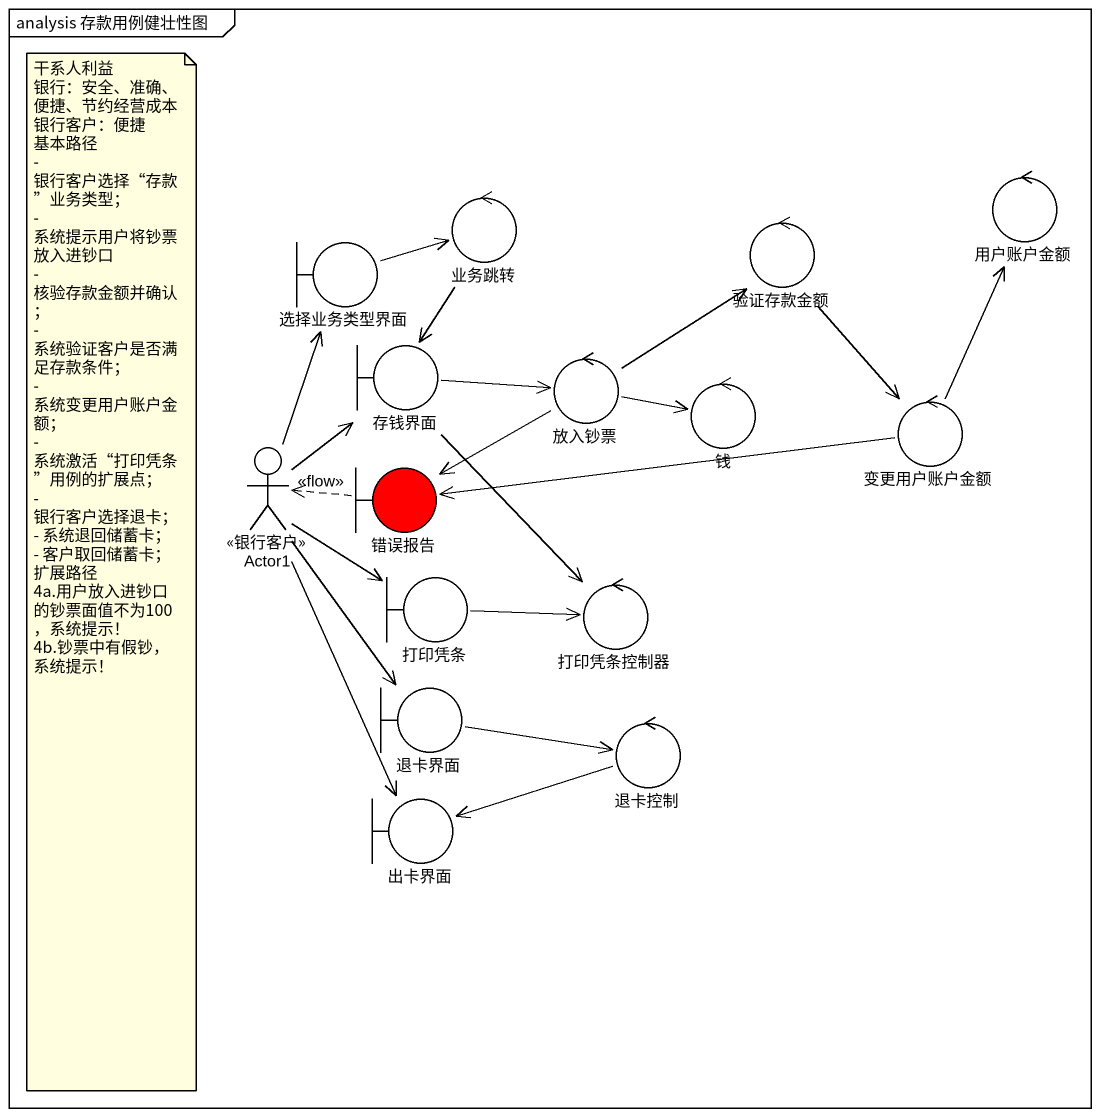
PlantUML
@startuml
mainframe analysis 存款用例健壮性图
control 业务跳转
control 用户账户金额
boundary 选择业务类型界面
control 验证存款金额
boundary 存钱界面
control 放入钞票
control 钱
control 变更用户账户金额
actor Actor1 <<银行客户>>
boundary 错误报告 #FF0000
boundary 打印凭条
control 打印凭条控制器
boundary 退卡界面
control 退卡控制
boundary 出卡界面
业务跳转 --> 存钱界面
选择业务类型界面 -right-> 业务跳转
验证存款金额 --> 变更用户账户金额
存钱界面 -right-> 放入钞票
存钱界面 --> 打印凭条控制器
放入钞票 -up-> 验证存款金额
放入钞票 -right-> 钱
放入钞票 --> 错误报告
变更用户账户金额 -up-> 用户账户金额
变更用户账户金额 -left-> 错误报告
Actor1 -up-> 选择业务类型界面
Actor1 -up-> 存钱界面
Actor1 --> 打印凭条
Actor1 --> 退卡界面
Actor1 --> 出卡界面
错误报告 .left.> Actor1 : <<flow>>
打印凭条 -right-> 打印凭条控制器
退卡界面 -right-> 退卡控制
退卡控制 -left-> 出卡界面
note as N1
  干系人利益
  银行：安全、准确、便捷、节约经营成本
  银行客户：便捷
  基本路径
  - 银行客户选择“存款”业务类型；
  - 系统提示用户将钞票放入进钞口
  - 核验存款金额并确认；
  - 系统验证客户是否满足存款条件；
  - 系统变更用户账户金额；
  - 系统激活“打印凭条”用例的扩展点；
  - 银行客户选择退卡；
  - 系统退回储蓄卡；
  - 客户取回储蓄卡；
  扩展路径
  4a.用户放入进钞口的钞票面值不为100，系统提示！
  4b.钞票中有假钞，系统提示！
end note
@enduml
